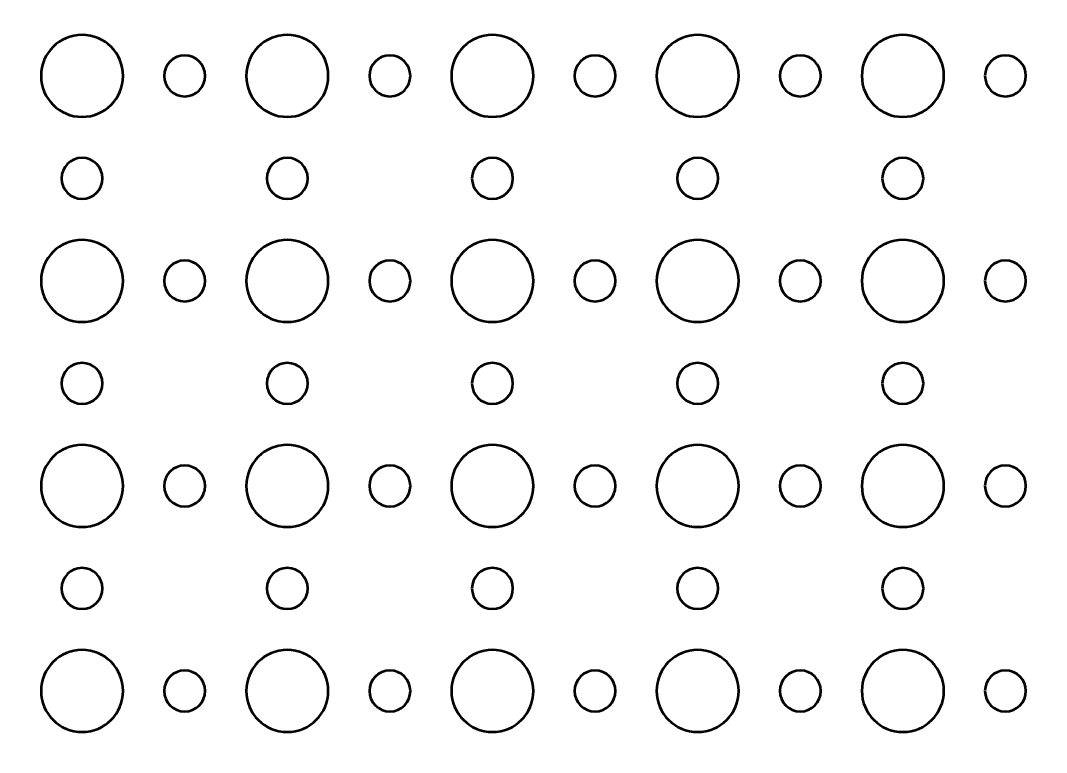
# Model space of a CAD drawing. Header units: centimetres. Extents: x -29.9 to 29.9, y -20.9 to 20.9.
# Drawn here: x -22.2 to -14.7, y 0.3 to 5.66 of the extents above; entities that cross this region are included whole.
import ezdxf

# ---------------------------------------------------------------- set-up
doc = ezdxf.new("R2010")
doc.units = ezdxf.units.CM
doc.header["$MEASUREMENT"] = 0
doc.layers.add('Layer 1', color=7, linetype='Continuous')

msp = doc.modelspace()

# ---------------------------------------------------------------- linework, layer by layer
at = {"layer": 'Layer 1', "lineweight": 53}
for points, knots in [([(29.45, -20.95), (29.45, -20.95), (-29.45, -20.95), (-29.45, -20.95), (-29.45, -20.95), (-29.72614, -20.95), (-29.95, -20.72614), (-29.95, -20.45), (-29.95, -20.45), (-29.95, -20.45), (-29.95, 20.45), (-29.95, 20.45), (-29.95, 20.45), (-29.95, 20.72614), (-29.72614, 20.95), (-29.45, 20.95), (-29.45, 20.95), (-29.45, 20.95), (29.45, 20.95), (29.45, 20.95), (29.45, 20.95), (29.72614, 20.95), (29.95, 20.72614), (29.95, 20.45), (29.95, 20.45), (29.95, 20.45), (29.95, -20.45), (29.95, -20.45), (29.95, -20.45), (29.95, -20.72614), (29.72614, -20.95), (29.45, -20.95)], [0, 0, 0, 0, 0.1111111, 0.1111111, 0.1111111, 0.1111111, 0.2222222, 0.2222222, 0.2222222, 0.2222222, 0.3333333, 0.3333333, 0.3333333, 0.3333333, 0.4444444, 0.4444444, 0.4444444, 0.4444444, 0.5555556, 0.5555556, 0.5555556, 0.5555556, 0.6666667, 0.6666667, 0.6666667, 0.6666667, 0.7777778, 0.7777778, 0.7777778, 0.7777778, 1, 1, 1, 1]), ([(-22.05, 5.25), (-22.05, 5.41569), (-21.91569, 5.55), (-21.75, 5.55), (-21.75, 5.55), (-21.58431, 5.55), (-21.45, 5.41569), (-21.45, 5.25), (-21.45, 5.25), (-21.45, 5.08431), (-21.58431, 4.95), (-21.75, 4.95), (-21.75, 4.95), (-21.91569, 4.95), (-22.05, 5.08431), (-22.05, 5.25)], [0, 0, 0, 0, 0.2, 0.2, 0.2, 0.2, 0.4, 0.4, 0.4, 0.4, 0.6, 0.6, 0.6, 0.6, 1, 1, 1, 1]), ([(-20.55, 5.25), (-20.55, 5.41569), (-20.41569, 5.55), (-20.25, 5.55), (-20.25, 5.55), (-20.08431, 5.55), (-19.95, 5.41569), (-19.95, 5.25), (-19.95, 5.25), (-19.95, 5.08431), (-20.08431, 4.95), (-20.25, 4.95), (-20.25, 4.95), (-20.41569, 4.95), (-20.55, 5.08431), (-20.55, 5.25)], [0, 0, 0, 0, 0.2, 0.2, 0.2, 0.2, 0.4, 0.4, 0.4, 0.4, 0.6, 0.6, 0.6, 0.6, 1, 1, 1, 1]), ([(-19.05, 5.25), (-19.05, 5.41569), (-18.91569, 5.55), (-18.75, 5.55), (-18.75, 5.55), (-18.58431, 5.55), (-18.45, 5.41569), (-18.45, 5.25), (-18.45, 5.25), (-18.45, 5.08431), (-18.58431, 4.95), (-18.75, 4.95), (-18.75, 4.95), (-18.91569, 4.95), (-19.05, 5.08431), (-19.05, 5.25)], [0, 0, 0, 0, 0.2, 0.2, 0.2, 0.2, 0.4, 0.4, 0.4, 0.4, 0.6, 0.6, 0.6, 0.6, 1, 1, 1, 1]), ([(-17.55, 5.25), (-17.55, 5.41569), (-17.41569, 5.55), (-17.25, 5.55), (-17.25, 5.55), (-17.08431, 5.55), (-16.95, 5.41569), (-16.95, 5.25), (-16.95, 5.25), (-16.95, 5.08431), (-17.08431, 4.95), (-17.25, 4.95), (-17.25, 4.95), (-17.41569, 4.95), (-17.55, 5.08431), (-17.55, 5.25)], [0, 0, 0, 0, 0.2, 0.2, 0.2, 0.2, 0.4, 0.4, 0.4, 0.4, 0.6, 0.6, 0.6, 0.6, 1, 1, 1, 1]), ([(-16.05, 5.25), (-16.05, 5.41569), (-15.91569, 5.55), (-15.75, 5.55), (-15.75, 5.55), (-15.58431, 5.55), (-15.45, 5.41569), (-15.45, 5.25), (-15.45, 5.25), (-15.45, 5.08431), (-15.58431, 4.95), (-15.75, 4.95), (-15.75, 4.95), (-15.91569, 4.95), (-16.05, 5.08431), (-16.05, 5.25)], [0, 0, 0, 0, 0.2, 0.2, 0.2, 0.2, 0.4, 0.4, 0.4, 0.4, 0.6, 0.6, 0.6, 0.6, 1, 1, 1, 1]), ([(-21.15, 5.25), (-21.15, 5.33284), (-21.08284, 5.4), (-21, 5.4), (-21, 5.4), (-20.91716, 5.4), (-20.85, 5.33284), (-20.85, 5.25), (-20.85, 5.25), (-20.85, 5.16716), (-20.91716, 5.1), (-21, 5.1), (-21, 5.1), (-21.08284, 5.1), (-21.15, 5.16716), (-21.15, 5.25)], [0, 0, 0, 0, 0.2, 0.2, 0.2, 0.2, 0.4, 0.4, 0.4, 0.4, 0.6, 0.6, 0.6, 0.6, 1, 1, 1, 1]), ([(-19.65, 5.25), (-19.65, 5.33284), (-19.58284, 5.4), (-19.5, 5.4), (-19.5, 5.4), (-19.41716, 5.4), (-19.35, 5.33284), (-19.35, 5.25), (-19.35, 5.25), (-19.35, 5.16716), (-19.41716, 5.1), (-19.5, 5.1), (-19.5, 5.1), (-19.58284, 5.1), (-19.65, 5.16716), (-19.65, 5.25)], [0, 0, 0, 0, 0.2, 0.2, 0.2, 0.2, 0.4, 0.4, 0.4, 0.4, 0.6, 0.6, 0.6, 0.6, 1, 1, 1, 1]), ([(-18.15, 5.25), (-18.15, 5.33284), (-18.08284, 5.4), (-18, 5.4), (-18, 5.4), (-17.91716, 5.4), (-17.85, 5.33284), (-17.85, 5.25), (-17.85, 5.25), (-17.85, 5.16716), (-17.91716, 5.1), (-18, 5.1), (-18, 5.1), (-18.08284, 5.1), (-18.15, 5.16716), (-18.15, 5.25)], [0, 0, 0, 0, 0.2, 0.2, 0.2, 0.2, 0.4, 0.4, 0.4, 0.4, 0.6, 0.6, 0.6, 0.6, 1, 1, 1, 1]), ([(-16.65, 5.25), (-16.65, 5.33284), (-16.58284, 5.4), (-16.5, 5.4), (-16.5, 5.4), (-16.41716, 5.4), (-16.35, 5.33284), (-16.35, 5.25), (-16.35, 5.25), (-16.35, 5.16716), (-16.41716, 5.1), (-16.5, 5.1), (-16.5, 5.1), (-16.58284, 5.1), (-16.65, 5.16716), (-16.65, 5.25)], [0, 0, 0, 0, 0.2, 0.2, 0.2, 0.2, 0.4, 0.4, 0.4, 0.4, 0.6, 0.6, 0.6, 0.6, 1, 1, 1, 1]), ([(-15.15, 5.25), (-15.15, 5.33284), (-15.08284, 5.4), (-15, 5.4), (-15, 5.4), (-14.91716, 5.4), (-14.85, 5.33284), (-14.85, 5.25), (-14.85, 5.25), (-14.85, 5.16716), (-14.91716, 5.1), (-15, 5.1), (-15, 5.1), (-15.08284, 5.1), (-15.15, 5.16716), (-15.15, 5.25)], [0, 0, 0, 0, 0.2, 0.2, 0.2, 0.2, 0.4, 0.4, 0.4, 0.4, 0.6, 0.6, 0.6, 0.6, 1, 1, 1, 1]), ([(-21.9, 4.5), (-21.9, 4.58284), (-21.83284, 4.65), (-21.75, 4.65), (-21.75, 4.65), (-21.66716, 4.65), (-21.6, 4.58284), (-21.6, 4.5), (-21.6, 4.5), (-21.6, 4.41716), (-21.66716, 4.35), (-21.75, 4.35), (-21.75, 4.35), (-21.83284, 4.35), (-21.9, 4.41716), (-21.9, 4.5)], [0, 0, 0, 0, 0.2, 0.2, 0.2, 0.2, 0.4, 0.4, 0.4, 0.4, 0.6, 0.6, 0.6, 0.6, 1, 1, 1, 1]), ([(-20.4, 4.5), (-20.4, 4.58284), (-20.33284, 4.65), (-20.25, 4.65), (-20.25, 4.65), (-20.16716, 4.65), (-20.1, 4.58284), (-20.1, 4.5), (-20.1, 4.5), (-20.1, 4.41716), (-20.16716, 4.35), (-20.25, 4.35), (-20.25, 4.35), (-20.33284, 4.35), (-20.4, 4.41716), (-20.4, 4.5)], [0, 0, 0, 0, 0.2, 0.2, 0.2, 0.2, 0.4, 0.4, 0.4, 0.4, 0.6, 0.6, 0.6, 0.6, 1, 1, 1, 1]), ([(-18.9, 4.5), (-18.9, 4.58284), (-18.83284, 4.65), (-18.75, 4.65), (-18.75, 4.65), (-18.66716, 4.65), (-18.6, 4.58284), (-18.6, 4.5), (-18.6, 4.5), (-18.6, 4.41716), (-18.66716, 4.35), (-18.75, 4.35), (-18.75, 4.35), (-18.83284, 4.35), (-18.9, 4.41716), (-18.9, 4.5)], [0, 0, 0, 0, 0.2, 0.2, 0.2, 0.2, 0.4, 0.4, 0.4, 0.4, 0.6, 0.6, 0.6, 0.6, 1, 1, 1, 1]), ([(-17.4, 4.5), (-17.4, 4.58284), (-17.33284, 4.65), (-17.25, 4.65), (-17.25, 4.65), (-17.16716, 4.65), (-17.1, 4.58284), (-17.1, 4.5), (-17.1, 4.5), (-17.1, 4.41716), (-17.16716, 4.35), (-17.25, 4.35), (-17.25, 4.35), (-17.33284, 4.35), (-17.4, 4.41716), (-17.4, 4.5)], [0, 0, 0, 0, 0.2, 0.2, 0.2, 0.2, 0.4, 0.4, 0.4, 0.4, 0.6, 0.6, 0.6, 0.6, 1, 1, 1, 1]), ([(-15.9, 4.5), (-15.9, 4.58284), (-15.83284, 4.65), (-15.75, 4.65), (-15.75, 4.65), (-15.66716, 4.65), (-15.6, 4.58284), (-15.6, 4.5), (-15.6, 4.5), (-15.6, 4.41716), (-15.66716, 4.35), (-15.75, 4.35), (-15.75, 4.35), (-15.83284, 4.35), (-15.9, 4.41716), (-15.9, 4.5)], [0, 0, 0, 0, 0.2, 0.2, 0.2, 0.2, 0.4, 0.4, 0.4, 0.4, 0.6, 0.6, 0.6, 0.6, 1, 1, 1, 1]), ([(-22.05, 3.75), (-22.05, 3.91569), (-21.91569, 4.05), (-21.75, 4.05), (-21.75, 4.05), (-21.58431, 4.05), (-21.45, 3.91569), (-21.45, 3.75), (-21.45, 3.75), (-21.45, 3.58431), (-21.58431, 3.45), (-21.75, 3.45), (-21.75, 3.45), (-21.91569, 3.45), (-22.05, 3.58431), (-22.05, 3.75)], [0, 0, 0, 0, 0.2, 0.2, 0.2, 0.2, 0.4, 0.4, 0.4, 0.4, 0.6, 0.6, 0.6, 0.6, 1, 1, 1, 1]), ([(-20.55, 3.75), (-20.55, 3.91569), (-20.41569, 4.05), (-20.25, 4.05), (-20.25, 4.05), (-20.08431, 4.05), (-19.95, 3.91569), (-19.95, 3.75), (-19.95, 3.75), (-19.95, 3.58431), (-20.08431, 3.45), (-20.25, 3.45), (-20.25, 3.45), (-20.41569, 3.45), (-20.55, 3.58431), (-20.55, 3.75)], [0, 0, 0, 0, 0.2, 0.2, 0.2, 0.2, 0.4, 0.4, 0.4, 0.4, 0.6, 0.6, 0.6, 0.6, 1, 1, 1, 1]), ([(-19.05, 3.75), (-19.05, 3.91569), (-18.91569, 4.05), (-18.75, 4.05), (-18.75, 4.05), (-18.58431, 4.05), (-18.45, 3.91569), (-18.45, 3.75), (-18.45, 3.75), (-18.45, 3.58431), (-18.58431, 3.45), (-18.75, 3.45), (-18.75, 3.45), (-18.91569, 3.45), (-19.05, 3.58431), (-19.05, 3.75)], [0, 0, 0, 0, 0.2, 0.2, 0.2, 0.2, 0.4, 0.4, 0.4, 0.4, 0.6, 0.6, 0.6, 0.6, 1, 1, 1, 1]), ([(-17.55, 3.75), (-17.55, 3.91569), (-17.41569, 4.05), (-17.25, 4.05), (-17.25, 4.05), (-17.08431, 4.05), (-16.95, 3.91569), (-16.95, 3.75), (-16.95, 3.75), (-16.95, 3.58431), (-17.08431, 3.45), (-17.25, 3.45), (-17.25, 3.45), (-17.41569, 3.45), (-17.55, 3.58431), (-17.55, 3.75)], [0, 0, 0, 0, 0.2, 0.2, 0.2, 0.2, 0.4, 0.4, 0.4, 0.4, 0.6, 0.6, 0.6, 0.6, 1, 1, 1, 1]), ([(-16.05, 3.75), (-16.05, 3.91569), (-15.91569, 4.05), (-15.75, 4.05), (-15.75, 4.05), (-15.58431, 4.05), (-15.45, 3.91569), (-15.45, 3.75), (-15.45, 3.75), (-15.45, 3.58431), (-15.58431, 3.45), (-15.75, 3.45), (-15.75, 3.45), (-15.91569, 3.45), (-16.05, 3.58431), (-16.05, 3.75)], [0, 0, 0, 0, 0.2, 0.2, 0.2, 0.2, 0.4, 0.4, 0.4, 0.4, 0.6, 0.6, 0.6, 0.6, 1, 1, 1, 1]), ([(-21.15, 3.75), (-21.15, 3.83284), (-21.08284, 3.9), (-21, 3.9), (-21, 3.9), (-20.91716, 3.9), (-20.85, 3.83284), (-20.85, 3.75), (-20.85, 3.75), (-20.85, 3.66716), (-20.91716, 3.6), (-21, 3.6), (-21, 3.6), (-21.08284, 3.6), (-21.15, 3.66716), (-21.15, 3.75)], [0, 0, 0, 0, 0.2, 0.2, 0.2, 0.2, 0.4, 0.4, 0.4, 0.4, 0.6, 0.6, 0.6, 0.6, 1, 1, 1, 1]), ([(-19.65, 3.75), (-19.65, 3.83284), (-19.58284, 3.9), (-19.5, 3.9), (-19.5, 3.9), (-19.41716, 3.9), (-19.35, 3.83284), (-19.35, 3.75), (-19.35, 3.75), (-19.35, 3.66716), (-19.41716, 3.6), (-19.5, 3.6), (-19.5, 3.6), (-19.58284, 3.6), (-19.65, 3.66716), (-19.65, 3.75)], [0, 0, 0, 0, 0.2, 0.2, 0.2, 0.2, 0.4, 0.4, 0.4, 0.4, 0.6, 0.6, 0.6, 0.6, 1, 1, 1, 1]), ([(-18.15, 3.75), (-18.15, 3.83284), (-18.08284, 3.9), (-18, 3.9), (-18, 3.9), (-17.91716, 3.9), (-17.85, 3.83284), (-17.85, 3.75), (-17.85, 3.75), (-17.85, 3.66716), (-17.91716, 3.6), (-18, 3.6), (-18, 3.6), (-18.08284, 3.6), (-18.15, 3.66716), (-18.15, 3.75)], [0, 0, 0, 0, 0.2, 0.2, 0.2, 0.2, 0.4, 0.4, 0.4, 0.4, 0.6, 0.6, 0.6, 0.6, 1, 1, 1, 1]), ([(-16.65, 3.75), (-16.65, 3.83284), (-16.58284, 3.9), (-16.5, 3.9), (-16.5, 3.9), (-16.41716, 3.9), (-16.35, 3.83284), (-16.35, 3.75), (-16.35, 3.75), (-16.35, 3.66716), (-16.41716, 3.6), (-16.5, 3.6), (-16.5, 3.6), (-16.58284, 3.6), (-16.65, 3.66716), (-16.65, 3.75)], [0, 0, 0, 0, 0.2, 0.2, 0.2, 0.2, 0.4, 0.4, 0.4, 0.4, 0.6, 0.6, 0.6, 0.6, 1, 1, 1, 1]), ([(-15.15, 3.75), (-15.15, 3.83284), (-15.08284, 3.9), (-15, 3.9), (-15, 3.9), (-14.91716, 3.9), (-14.85, 3.83284), (-14.85, 3.75), (-14.85, 3.75), (-14.85, 3.66716), (-14.91716, 3.6), (-15, 3.6), (-15, 3.6), (-15.08284, 3.6), (-15.15, 3.66716), (-15.15, 3.75)], [0, 0, 0, 0, 0.2, 0.2, 0.2, 0.2, 0.4, 0.4, 0.4, 0.4, 0.6, 0.6, 0.6, 0.6, 1, 1, 1, 1]), ([(-21.9, 3), (-21.9, 3.08284), (-21.83284, 3.15), (-21.75, 3.15), (-21.75, 3.15), (-21.66716, 3.15), (-21.6, 3.08284), (-21.6, 3), (-21.6, 3), (-21.6, 2.91716), (-21.66716, 2.85), (-21.75, 2.85), (-21.75, 2.85), (-21.83284, 2.85), (-21.9, 2.91716), (-21.9, 3)], [0, 0, 0, 0, 0.2, 0.2, 0.2, 0.2, 0.4, 0.4, 0.4, 0.4, 0.6, 0.6, 0.6, 0.6, 1, 1, 1, 1]), ([(-20.4, 3), (-20.4, 3.08284), (-20.33284, 3.15), (-20.25, 3.15), (-20.25, 3.15), (-20.16716, 3.15), (-20.1, 3.08284), (-20.1, 3), (-20.1, 3), (-20.1, 2.91716), (-20.16716, 2.85), (-20.25, 2.85), (-20.25, 2.85), (-20.33284, 2.85), (-20.4, 2.91716), (-20.4, 3)], [0, 0, 0, 0, 0.2, 0.2, 0.2, 0.2, 0.4, 0.4, 0.4, 0.4, 0.6, 0.6, 0.6, 0.6, 1, 1, 1, 1]), ([(-18.9, 3), (-18.9, 3.08284), (-18.83284, 3.15), (-18.75, 3.15), (-18.75, 3.15), (-18.66716, 3.15), (-18.6, 3.08284), (-18.6, 3), (-18.6, 3), (-18.6, 2.91716), (-18.66716, 2.85), (-18.75, 2.85), (-18.75, 2.85), (-18.83284, 2.85), (-18.9, 2.91716), (-18.9, 3)], [0, 0, 0, 0, 0.2, 0.2, 0.2, 0.2, 0.4, 0.4, 0.4, 0.4, 0.6, 0.6, 0.6, 0.6, 1, 1, 1, 1]), ([(-17.4, 3), (-17.4, 3.08284), (-17.33284, 3.15), (-17.25, 3.15), (-17.25, 3.15), (-17.16716, 3.15), (-17.1, 3.08284), (-17.1, 3), (-17.1, 3), (-17.1, 2.91716), (-17.16716, 2.85), (-17.25, 2.85), (-17.25, 2.85), (-17.33284, 2.85), (-17.4, 2.91716), (-17.4, 3)], [0, 0, 0, 0, 0.2, 0.2, 0.2, 0.2, 0.4, 0.4, 0.4, 0.4, 0.6, 0.6, 0.6, 0.6, 1, 1, 1, 1]), ([(-15.9, 3), (-15.9, 3.08284), (-15.83284, 3.15), (-15.75, 3.15), (-15.75, 3.15), (-15.66716, 3.15), (-15.6, 3.08284), (-15.6, 3), (-15.6, 3), (-15.6, 2.91716), (-15.66716, 2.85), (-15.75, 2.85), (-15.75, 2.85), (-15.83284, 2.85), (-15.9, 2.91716), (-15.9, 3)], [0, 0, 0, 0, 0.2, 0.2, 0.2, 0.2, 0.4, 0.4, 0.4, 0.4, 0.6, 0.6, 0.6, 0.6, 1, 1, 1, 1]), ([(-22.05, 2.25), (-22.05, 2.41569), (-21.91569, 2.55), (-21.75, 2.55), (-21.75, 2.55), (-21.58431, 2.55), (-21.45, 2.41569), (-21.45, 2.25), (-21.45, 2.25), (-21.45, 2.08431), (-21.58431, 1.95), (-21.75, 1.95), (-21.75, 1.95), (-21.91569, 1.95), (-22.05, 2.08431), (-22.05, 2.25)], [0, 0, 0, 0, 0.2, 0.2, 0.2, 0.2, 0.4, 0.4, 0.4, 0.4, 0.6, 0.6, 0.6, 0.6, 1, 1, 1, 1]), ([(-20.55, 2.25), (-20.55, 2.41569), (-20.41569, 2.55), (-20.25, 2.55), (-20.25, 2.55), (-20.08431, 2.55), (-19.95, 2.41569), (-19.95, 2.25), (-19.95, 2.25), (-19.95, 2.08431), (-20.08431, 1.95), (-20.25, 1.95), (-20.25, 1.95), (-20.41569, 1.95), (-20.55, 2.08431), (-20.55, 2.25)], [0, 0, 0, 0, 0.2, 0.2, 0.2, 0.2, 0.4, 0.4, 0.4, 0.4, 0.6, 0.6, 0.6, 0.6, 1, 1, 1, 1]), ([(-19.05, 2.25), (-19.05, 2.41569), (-18.91569, 2.55), (-18.75, 2.55), (-18.75, 2.55), (-18.58431, 2.55), (-18.45, 2.41569), (-18.45, 2.25), (-18.45, 2.25), (-18.45, 2.08431), (-18.58431, 1.95), (-18.75, 1.95), (-18.75, 1.95), (-18.91569, 1.95), (-19.05, 2.08431), (-19.05, 2.25)], [0, 0, 0, 0, 0.2, 0.2, 0.2, 0.2, 0.4, 0.4, 0.4, 0.4, 0.6, 0.6, 0.6, 0.6, 1, 1, 1, 1]), ([(-17.55, 2.25), (-17.55, 2.41569), (-17.41569, 2.55), (-17.25, 2.55), (-17.25, 2.55), (-17.08431, 2.55), (-16.95, 2.41569), (-16.95, 2.25), (-16.95, 2.25), (-16.95, 2.08431), (-17.08431, 1.95), (-17.25, 1.95), (-17.25, 1.95), (-17.41569, 1.95), (-17.55, 2.08431), (-17.55, 2.25)], [0, 0, 0, 0, 0.2, 0.2, 0.2, 0.2, 0.4, 0.4, 0.4, 0.4, 0.6, 0.6, 0.6, 0.6, 1, 1, 1, 1]), ([(-16.05, 2.25), (-16.05, 2.41569), (-15.91569, 2.55), (-15.75, 2.55), (-15.75, 2.55), (-15.58431, 2.55), (-15.45, 2.41569), (-15.45, 2.25), (-15.45, 2.25), (-15.45, 2.08431), (-15.58431, 1.95), (-15.75, 1.95), (-15.75, 1.95), (-15.91569, 1.95), (-16.05, 2.08431), (-16.05, 2.25)], [0, 0, 0, 0, 0.2, 0.2, 0.2, 0.2, 0.4, 0.4, 0.4, 0.4, 0.6, 0.6, 0.6, 0.6, 1, 1, 1, 1]), ([(-21.15, 2.25), (-21.15, 2.33284), (-21.08284, 2.4), (-21, 2.4), (-21, 2.4), (-20.91716, 2.4), (-20.85, 2.33284), (-20.85, 2.25), (-20.85, 2.25), (-20.85, 2.16716), (-20.91716, 2.1), (-21, 2.1), (-21, 2.1), (-21.08284, 2.1), (-21.15, 2.16716), (-21.15, 2.25)], [0, 0, 0, 0, 0.2, 0.2, 0.2, 0.2, 0.4, 0.4, 0.4, 0.4, 0.6, 0.6, 0.6, 0.6, 1, 1, 1, 1]), ([(-19.65, 2.25), (-19.65, 2.33284), (-19.58284, 2.4), (-19.5, 2.4), (-19.5, 2.4), (-19.41716, 2.4), (-19.35, 2.33284), (-19.35, 2.25), (-19.35, 2.25), (-19.35, 2.16716), (-19.41716, 2.1), (-19.5, 2.1), (-19.5, 2.1), (-19.58284, 2.1), (-19.65, 2.16716), (-19.65, 2.25)], [0, 0, 0, 0, 0.2, 0.2, 0.2, 0.2, 0.4, 0.4, 0.4, 0.4, 0.6, 0.6, 0.6, 0.6, 1, 1, 1, 1]), ([(-18.15, 2.25), (-18.15, 2.33284), (-18.08284, 2.4), (-18, 2.4), (-18, 2.4), (-17.91716, 2.4), (-17.85, 2.33284), (-17.85, 2.25), (-17.85, 2.25), (-17.85, 2.16716), (-17.91716, 2.1), (-18, 2.1), (-18, 2.1), (-18.08284, 2.1), (-18.15, 2.16716), (-18.15, 2.25)], [0, 0, 0, 0, 0.2, 0.2, 0.2, 0.2, 0.4, 0.4, 0.4, 0.4, 0.6, 0.6, 0.6, 0.6, 1, 1, 1, 1]), ([(-16.65, 2.25), (-16.65, 2.33284), (-16.58284, 2.4), (-16.5, 2.4), (-16.5, 2.4), (-16.41716, 2.4), (-16.35, 2.33284), (-16.35, 2.25), (-16.35, 2.25), (-16.35, 2.16716), (-16.41716, 2.1), (-16.5, 2.1), (-16.5, 2.1), (-16.58284, 2.1), (-16.65, 2.16716), (-16.65, 2.25)], [0, 0, 0, 0, 0.2, 0.2, 0.2, 0.2, 0.4, 0.4, 0.4, 0.4, 0.6, 0.6, 0.6, 0.6, 1, 1, 1, 1]), ([(-15.15, 2.25), (-15.15, 2.33284), (-15.08284, 2.4), (-15, 2.4), (-15, 2.4), (-14.91716, 2.4), (-14.85, 2.33284), (-14.85, 2.25), (-14.85, 2.25), (-14.85, 2.16716), (-14.91716, 2.1), (-15, 2.1), (-15, 2.1), (-15.08284, 2.1), (-15.15, 2.16716), (-15.15, 2.25)], [0, 0, 0, 0, 0.2, 0.2, 0.2, 0.2, 0.4, 0.4, 0.4, 0.4, 0.6, 0.6, 0.6, 0.6, 1, 1, 1, 1]), ([(-21.9, 1.5), (-21.9, 1.58284), (-21.83284, 1.65), (-21.75, 1.65), (-21.75, 1.65), (-21.66716, 1.65), (-21.6, 1.58284), (-21.6, 1.5), (-21.6, 1.5), (-21.6, 1.41716), (-21.66716, 1.35), (-21.75, 1.35), (-21.75, 1.35), (-21.83284, 1.35), (-21.9, 1.41716), (-21.9, 1.5)], [0, 0, 0, 0, 0.2, 0.2, 0.2, 0.2, 0.4, 0.4, 0.4, 0.4, 0.6, 0.6, 0.6, 0.6, 1, 1, 1, 1]), ([(-20.4, 1.5), (-20.4, 1.58284), (-20.33284, 1.65), (-20.25, 1.65), (-20.25, 1.65), (-20.16716, 1.65), (-20.1, 1.58284), (-20.1, 1.5), (-20.1, 1.5), (-20.1, 1.41716), (-20.16716, 1.35), (-20.25, 1.35), (-20.25, 1.35), (-20.33284, 1.35), (-20.4, 1.41716), (-20.4, 1.5)], [0, 0, 0, 0, 0.2, 0.2, 0.2, 0.2, 0.4, 0.4, 0.4, 0.4, 0.6, 0.6, 0.6, 0.6, 1, 1, 1, 1]), ([(-18.9, 1.5), (-18.9, 1.58284), (-18.83284, 1.65), (-18.75, 1.65), (-18.75, 1.65), (-18.66716, 1.65), (-18.6, 1.58284), (-18.6, 1.5), (-18.6, 1.5), (-18.6, 1.41716), (-18.66716, 1.35), (-18.75, 1.35), (-18.75, 1.35), (-18.83284, 1.35), (-18.9, 1.41716), (-18.9, 1.5)], [0, 0, 0, 0, 0.2, 0.2, 0.2, 0.2, 0.4, 0.4, 0.4, 0.4, 0.6, 0.6, 0.6, 0.6, 1, 1, 1, 1]), ([(-17.4, 1.5), (-17.4, 1.58284), (-17.33284, 1.65), (-17.25, 1.65), (-17.25, 1.65), (-17.16716, 1.65), (-17.1, 1.58284), (-17.1, 1.5), (-17.1, 1.5), (-17.1, 1.41716), (-17.16716, 1.35), (-17.25, 1.35), (-17.25, 1.35), (-17.33284, 1.35), (-17.4, 1.41716), (-17.4, 1.5)], [0, 0, 0, 0, 0.2, 0.2, 0.2, 0.2, 0.4, 0.4, 0.4, 0.4, 0.6, 0.6, 0.6, 0.6, 1, 1, 1, 1]), ([(-15.9, 1.5), (-15.9, 1.58284), (-15.83284, 1.65), (-15.75, 1.65), (-15.75, 1.65), (-15.66716, 1.65), (-15.6, 1.58284), (-15.6, 1.5), (-15.6, 1.5), (-15.6, 1.41716), (-15.66716, 1.35), (-15.75, 1.35), (-15.75, 1.35), (-15.83284, 1.35), (-15.9, 1.41716), (-15.9, 1.5)], [0, 0, 0, 0, 0.2, 0.2, 0.2, 0.2, 0.4, 0.4, 0.4, 0.4, 0.6, 0.6, 0.6, 0.6, 1, 1, 1, 1]), ([(-22.05, 0.75), (-22.05, 0.91569), (-21.91569, 1.05), (-21.75, 1.05), (-21.75, 1.05), (-21.58431, 1.05), (-21.45, 0.91569), (-21.45, 0.75), (-21.45, 0.75), (-21.45, 0.58431), (-21.58431, 0.45), (-21.75, 0.45), (-21.75, 0.45), (-21.91569, 0.45), (-22.05, 0.58431), (-22.05, 0.75)], [0, 0, 0, 0, 0.2, 0.2, 0.2, 0.2, 0.4, 0.4, 0.4, 0.4, 0.6, 0.6, 0.6, 0.6, 1, 1, 1, 1]), ([(-20.55, 0.75), (-20.55, 0.91569), (-20.41569, 1.05), (-20.25, 1.05), (-20.25, 1.05), (-20.08431, 1.05), (-19.95, 0.91569), (-19.95, 0.75), (-19.95, 0.75), (-19.95, 0.58431), (-20.08431, 0.45), (-20.25, 0.45), (-20.25, 0.45), (-20.41569, 0.45), (-20.55, 0.58431), (-20.55, 0.75)], [0, 0, 0, 0, 0.2, 0.2, 0.2, 0.2, 0.4, 0.4, 0.4, 0.4, 0.6, 0.6, 0.6, 0.6, 1, 1, 1, 1]), ([(-19.05, 0.75), (-19.05, 0.91569), (-18.91569, 1.05), (-18.75, 1.05), (-18.75, 1.05), (-18.58431, 1.05), (-18.45, 0.91569), (-18.45, 0.75), (-18.45, 0.75), (-18.45, 0.58431), (-18.58431, 0.45), (-18.75, 0.45), (-18.75, 0.45), (-18.91569, 0.45), (-19.05, 0.58431), (-19.05, 0.75)], [0, 0, 0, 0, 0.2, 0.2, 0.2, 0.2, 0.4, 0.4, 0.4, 0.4, 0.6, 0.6, 0.6, 0.6, 1, 1, 1, 1]), ([(-17.55, 0.75), (-17.55, 0.91569), (-17.41569, 1.05), (-17.25, 1.05), (-17.25, 1.05), (-17.08431, 1.05), (-16.95, 0.91569), (-16.95, 0.75), (-16.95, 0.75), (-16.95, 0.58431), (-17.08431, 0.45), (-17.25, 0.45), (-17.25, 0.45), (-17.41569, 0.45), (-17.55, 0.58431), (-17.55, 0.75)], [0, 0, 0, 0, 0.2, 0.2, 0.2, 0.2, 0.4, 0.4, 0.4, 0.4, 0.6, 0.6, 0.6, 0.6, 1, 1, 1, 1]), ([(-16.05, 0.75), (-16.05, 0.91569), (-15.91569, 1.05), (-15.75, 1.05), (-15.75, 1.05), (-15.58431, 1.05), (-15.45, 0.91569), (-15.45, 0.75), (-15.45, 0.75), (-15.45, 0.58431), (-15.58431, 0.45), (-15.75, 0.45), (-15.75, 0.45), (-15.91569, 0.45), (-16.05, 0.58431), (-16.05, 0.75)], [0, 0, 0, 0, 0.2, 0.2, 0.2, 0.2, 0.4, 0.4, 0.4, 0.4, 0.6, 0.6, 0.6, 0.6, 1, 1, 1, 1]), ([(-21.15, 0.75), (-21.15, 0.83284), (-21.08284, 0.9), (-21, 0.9), (-21, 0.9), (-20.91716, 0.9), (-20.85, 0.83284), (-20.85, 0.75), (-20.85, 0.75), (-20.85, 0.66716), (-20.91716, 0.6), (-21, 0.6), (-21, 0.6), (-21.08284, 0.6), (-21.15, 0.66716), (-21.15, 0.75)], [0, 0, 0, 0, 0.2, 0.2, 0.2, 0.2, 0.4, 0.4, 0.4, 0.4, 0.6, 0.6, 0.6, 0.6, 1, 1, 1, 1]), ([(-19.65, 0.75), (-19.65, 0.83284), (-19.58284, 0.9), (-19.5, 0.9), (-19.5, 0.9), (-19.41716, 0.9), (-19.35, 0.83284), (-19.35, 0.75), (-19.35, 0.75), (-19.35, 0.66716), (-19.41716, 0.6), (-19.5, 0.6), (-19.5, 0.6), (-19.58284, 0.6), (-19.65, 0.66716), (-19.65, 0.75)], [0, 0, 0, 0, 0.2, 0.2, 0.2, 0.2, 0.4, 0.4, 0.4, 0.4, 0.6, 0.6, 0.6, 0.6, 1, 1, 1, 1]), ([(-18.15, 0.75), (-18.15, 0.83284), (-18.08284, 0.9), (-18, 0.9), (-18, 0.9), (-17.91716, 0.9), (-17.85, 0.83284), (-17.85, 0.75), (-17.85, 0.75), (-17.85, 0.66716), (-17.91716, 0.6), (-18, 0.6), (-18, 0.6), (-18.08284, 0.6), (-18.15, 0.66716), (-18.15, 0.75)], [0, 0, 0, 0, 0.2, 0.2, 0.2, 0.2, 0.4, 0.4, 0.4, 0.4, 0.6, 0.6, 0.6, 0.6, 1, 1, 1, 1]), ([(-16.65, 0.75), (-16.65, 0.83284), (-16.58284, 0.9), (-16.5, 0.9), (-16.5, 0.9), (-16.41716, 0.9), (-16.35, 0.83284), (-16.35, 0.75), (-16.35, 0.75), (-16.35, 0.66716), (-16.41716, 0.6), (-16.5, 0.6), (-16.5, 0.6), (-16.58284, 0.6), (-16.65, 0.66716), (-16.65, 0.75)], [0, 0, 0, 0, 0.2, 0.2, 0.2, 0.2, 0.4, 0.4, 0.4, 0.4, 0.6, 0.6, 0.6, 0.6, 1, 1, 1, 1]), ([(-15.15, 0.75), (-15.15, 0.83284), (-15.08284, 0.9), (-15, 0.9), (-15, 0.9), (-14.91716, 0.9), (-14.85, 0.83284), (-14.85, 0.75), (-14.85, 0.75), (-14.85, 0.66716), (-14.91716, 0.6), (-15, 0.6), (-15, 0.6), (-15.08284, 0.6), (-15.15, 0.66716), (-15.15, 0.75)], [0, 0, 0, 0, 0.2, 0.2, 0.2, 0.2, 0.4, 0.4, 0.4, 0.4, 0.6, 0.6, 0.6, 0.6, 1, 1, 1, 1])]:
    msp.add_open_spline(points, degree=3, knots=knots, dxfattribs=at)

doc.saveas('drawing.dxf')
